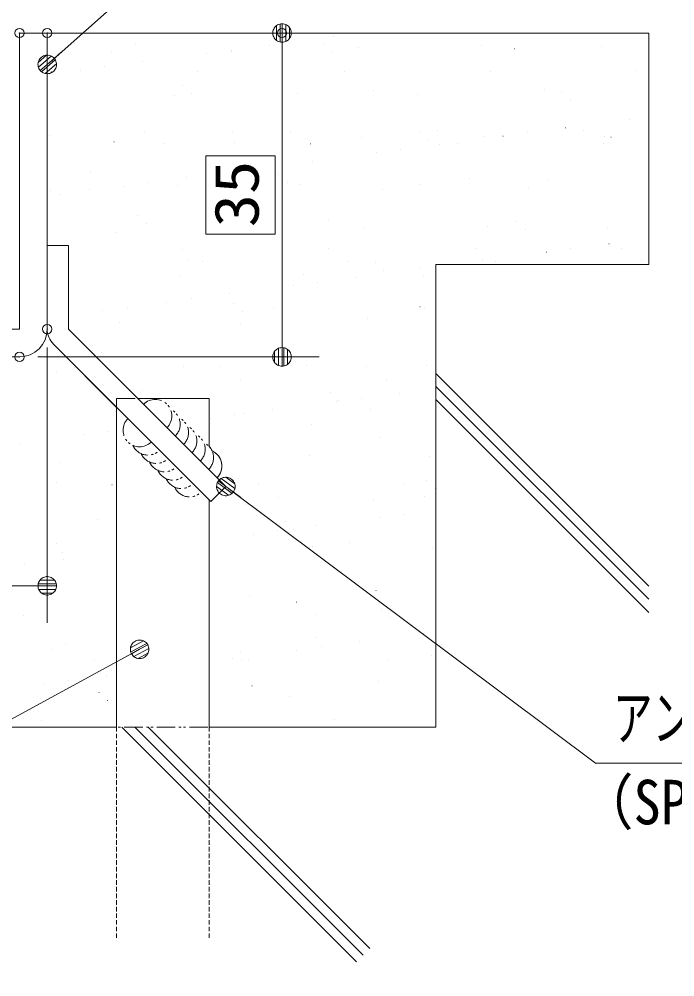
# Model space of a CAD drawing. Units: millimetres, scale not verified. Extents: x -1050 to 1050, y -742 to 742.
# Drawn here: x 726 to 903.2, y -488.5 to -229.7 of the extents above; entities that cross this region are included whole.
import ezdxf
from ezdxf.enums import TextEntityAlignment as Align

# ---------------------------------------------------------------- set-up
doc = ezdxf.new("R2010")
doc.units = ezdxf.units.MM
doc.header["$LTSCALE"] = 5
doc.header["$PDMODE"] = 32
doc.header["$PDSIZE"] = 2.5
doc.linetypes.add('DASHED1', pattern=[1.8, 1.2, -0.6])
doc.linetypes.add('DOUBLE_CHAIN1', pattern=[8.8, 5, -1, 0.6, -0.6, 0.6, -1])
for name, color, linetype, lineweight in [('0-1_寸法注釈', 2, 'Continuous', 9), ('0-2_0', 2, 'Continuous', 9), ('0-3_DEFPOINTS', 134, 'Continuous', 9), ('0-5_ハッチング', 4, 'Continuous', 9), ('0-6_想像線', 134, 'DOUBLE_CHAIN1', 9), ('0-8_枠', 7, 'Continuous', 9)]:
    doc.layers.add(name, color=color, linetype=linetype, lineweight=lineweight)
doc.styles.add('ＭＳ ゴシック', font='')
doc.styles.get('ＭＳ ゴシック').set_extended_font_data('MS Gothic')

# ---------------------------------------------------------------- blocks, each defined once
blk = doc.blocks.new('_Dot')
at = {"layer": '0-2_0'}
for p, q in [((-2.5, 0), (-5, 0)), ((2.445, 0.5), (-2.445, 0.5)), ((1.997, 1.5), (-1.997, 1.5)), ((2.289, -0.995), (-2.289, -0.995)), ((1.499, -1.995), (-1.499, -1.995))]:
    blk.add_line(p, q, dxfattribs=at)
for points in [[(2.5, 0), (2.48, 0.313), (2.421, 0.622), (2.324, 0.92), (2.191, 1.204), (2.023, 1.469), (1.822, 1.711), (1.594, 1.926), (1.34, 2.111), (1.064, 2.262), (0.773, 2.378), (0.468, 2.456), (0.157, 2.495), (-0.157, 2.495), (-0.468, 2.456), (-0.773, 2.378), (-1.064, 2.262), (-1.34, 2.111), (-1.594, 1.926), (-1.822, 1.711), (-2.023, 1.469), (-2.191, 1.204), (-2.324, 0.92), (-2.421, 0.622), (-2.48, 0.313), (-2.5, 0), (0, 0)], [(-2.5, 0), (-2.48, -0.313), (-2.421, -0.622), (-2.324, -0.92), (-2.191, -1.204), (-2.023, -1.469), (-1.822, -1.711), (-1.594, -1.926), (-1.34, -2.111), (-1.064, -2.262), (-0.773, -2.378), (-0.468, -2.456), (-0.157, -2.495), (0.157, -2.495), (0.468, -2.456), (0.773, -2.378), (1.064, -2.262), (1.34, -2.111), (1.594, -1.926), (1.822, -1.711), (2.023, -1.469), (2.191, -1.204), (2.324, -0.92), (2.421, -0.622), (2.48, -0.313), (2.5, 0), (0, 0)]]:
    blk.add_lwpolyline(points, close=True, dxfattribs=at)
blk = doc.blocks.new('施工参考図-BB-32H承認図用')
at = {"layer": '0-1_寸法注釈'}
for p, q in [((-207.78, 525), (-207.78, 912.5)), ((-525, 512.5), (-525, 140.73)), ((-537.5, 500), (-157.78, 500)), ((-550, 190.73), (-875, 190.73))]:
    blk.add_line(p, q, dxfattribs=at)
for points in [[(307.22, 1237.35), (-139.62, 1237.35), (-521.24, 898.36)], [(460.92, -48.98), (215.65, -48.98), (-279.68, 321.97)], [(-1441.47, -238.24), (-1030.34, -238.24), (-404.63, 102.63)]]:
    blk.add_lwpolyline(points, dxfattribs=at)
at = {"layer": '0-3_DEFPOINTS'}
for p in [(-562.5, 937.5), (-525, 937.5), (-207.78, 937.5), (-525, 537.5), (-562.5, 500)]:
    blk.add_point(p, dxfattribs=at)
at = {"layer": '0-5_ハッチング'}
for p, q in [((-243.54, 937.5), (-243.49, 937.5)), ((-138.8, 932.47), (-138.75, 932.47)), ((-105.74, 936.82), (-105.69, 936.82)), ((-100.56, 937.5), (-100.51, 937.5)), ((-100.56, 937.5), (-100.51, 937.5)), ((-80.09, 937.5), (-80.04, 937.5)), ((-80.09, 937.5), (-80.04, 937.5)), ((246.82, 937.5), (246.87, 937.5)), ((-405.49, 923.9), (-405.44, 923.9)), ((-225.05, 921.11), (-225, 921.11)), ((-151.4, 921.72), (-151.35, 921.72)), ((61.34, 920.6), (61.39, 920.6)), ((223.78, 919.82), (223.83, 919.82)), ((-438.82, 913.08), (-438.77, 913.08)), ((-309.72, 909.96), (-309.67, 909.96)), ((-276.67, 914.31), (-276.62, 914.31)), ((-276.38, 912.3), (-276.33, 912.3)), ((-139.69, 911), (-139.64, 911)), ((-104.87, 918.48), (-104.82, 918.48)), ((106.44, 916.11), (106.49, 916.11)), ((-395.97, 898.61), (-395.92, 898.61)), ((-519.5, 884.87), (-519.45, 884.87)), ((-480.65, 887.46), (-480.6, 887.46)), ((-447.6, 891.81), (-447.55, 891.81)), ((-321.76, 885.23), (-321.71, 885.23)), ((-124.01, 885.59), (-123.96, 885.59)), ((73.74, 885.95), (73.79, 885.95)), ((271.49, 886.31), (271.54, 886.31)), ((-342.29, 865.99), (-342.24, 865.99)), ((-330.58, 855.26), (-330.53, 855.26)), ((-186.74, 855.66), (-186.69, 855.66)), ((-84.45, 860.37), (-84.4, 860.37)), ((-24.3, 854.89), (-24.25, 854.89)), ((147.21, 861.06), (147.26, 861.06)), ((169.64, 858.19), (169.69, 858.19)), ((-524.46, 847.37), (-524.41, 847.37)), ((-352.95, 853.54), (-352.9, 853.54)), ((181.35, 847.47), (181.4, 847.47)), ((287.5, 843.29), (287.55, 843.29)), ((261.61, 820.77), (261.66, 820.77)), ((-393.65, 804.69), (-393.6, 804.69)), ((-275.34, 804.64), (-275.29, 804.64)), ((-195.9, 805.05), (-195.85, 805.05)), ((-21.25, 802.46), (-21.2, 802.46)), ((1.85, 805.41), (1.9, 805.41)), ((123.73, 802.62), (123.78, 802.62)), ((175.36, 809.41), (175.41, 809.41)), ((199.6, 805.77), (199.65, 805.77)), ((-521.47, 799.53), (-521.42, 799.53)), ((-434.82, 790.73), (-434.77, 790.73)), ((-272.38, 789.95), (-272.33, 789.95)), ((-100.87, 796.13), (-100.82, 796.13)), ((-9.54, 791.73), (-9.49, 791.73)), ((65.34, 798.25), (65.39, 798.25)), ((90.68, 798.27), (90.73, 798.27)), ((227.78, 797.47), (227.83, 797.47)), ((236.59, 796.84), (236.64, 796.84)), ((-366.87, 787.63), (-366.82, 787.63)), ((-169.12, 787.99), (-169.07, 787.99)), ((-47.2, 780.11), (-47.15, 780.11)), ((4.43, 786.91), (4.48, 786.91)), ((28.62, 788.35), (28.67, 788.35)), ((226.37, 788.71), (226.42, 788.71)), ((-166.5, 764.41), (-166.45, 764.41)), ((-80.25, 775.76), (-80.2, 775.76)), ((-310.91, 760.38), (-310.86, 760.38)), ((-310.91, 760.38), (-310.86, 760.38)), ((-310.91, 751.98), (-310.86, 751.98)), ((-466.23, 748.91), (-466.18, 748.91)), ((-337.43, 741.9), (-337.38, 741.9)), ((-310.91, 745.4), (-310.86, 745.4)), ((-212.13, 746.73), (-212.08, 746.73)), ((45.7, 741.11), (45.75, 741.11)), ((151.21, 738.71), (151.26, 738.71)), ((287.5, 749.77), (287.55, 749.77)), ((-520.46, 725.01), (-520.41, 725.01)), ((-468.22, 725.86), (-468.17, 725.86)), ((-422.1, 730.76), (-422.05, 730.76)), ((-389.05, 735.11), (-389, 735.11)), ((-348.95, 731.19), (-348.9, 731.19)), ((-200.43, 736), (-200.38, 736)), ((-182.74, 733.31), (-182.69, 733.31)), ((-72.72, 726.58), (-72.67, 726.58)), ((-20.3, 732.53), (-20.25, 732.53)), ((125.02, 726.94), (125.07, 726.94)), ((-508.36, 719.4), (-508.31, 719.4)), ((287.5, 717.87), (287.55, 717.87)), ((-403.02, 690.99), (-402.97, 690.99)), ((-391.32, 680.27), (-391.27, 680.27)), ((-145.19, 685.38), (-145.14, 685.38)), ((-96.87, 673.77), (-96.82, 673.77)), ((69.34, 675.89), (69.39, 675.89)), ((108.91, 683.2), (108.96, 683.2)), ((231.78, 675.12), (231.83, 675.12)), ((-430.82, 668.37), (-430.77, 668.37)), ((-270.45, 666.01), (-270.4, 666.01)), ((-270.45, 666.01), (-270.4, 666.01)), ((120.61, 672.47), (120.66, 672.47)), ((233.9, 652.71), (233.95, 652.71)), ((287.5, 659.77), (287.55, 659.77)), ((-342.36, 645.68), (-342.31, 645.68)), ((-144.62, 646.04), (-144.57, 646.04)), ((53.13, 646.4), (53.18, 646.4)), ((149.22, 641.56), (149.27, 641.56)), ((182.28, 645.91), (182.33, 645.91)), ((250.88, 646.76), (250.93, 646.76)), ((-336.08, 629.65), (-336.03, 629.65)), ((-315.59, 628.62), (-315.54, 628.62)), ((-117.84, 628.98), (-117.79, 628.98)), ((-81.98, 627.46), (-81.93, 627.46)), ((0, 622.68), (0.05, 622.68)), ((62.97, 630.21), (63.02, 630.21)), ((79.91, 629.34), (79.96, 629.34)), ((86.72, 625), (86.77, 625)), ((172.42, 625), (172.47, 625)), ((277.66, 629.7), (277.71, 629.7)), ((285.04, 625), (285.09, 625)), ((-344.95, 608.84), (-344.9, 608.84)), ((-178.74, 610.96), (-178.69, 610.96)), ((-70.28, 616.74), (-70.23, 616.74)), ((-21.7, 619.06), (-21.65, 619.06)), ((-16.3, 610.18), (-16.25, 610.18)), ((-192.63, 596.56), (-192.58, 596.56)), ((-159.58, 600.91), (-159.53, 600.91)), ((-107.95, 607.7), (-107.9, 607.7)), ((-278.88, 585.2), (-278.83, 585.2)), ((-363.56, 574.05), (-363.51, 574.05)), ((-330.51, 578.41), (-330.46, 578.41)), ((-272.87, 571.73), (-272.82, 571.73)), ((-449.81, 562.7), (-449.76, 562.7)), ((-416.94, 566.85), (-416.89, 566.85)), ((-261.17, 561.01), (-261.12, 561.01)), ((-219.19, 567.21), (-219.14, 567.21)), ((-21.44, 567.57), (-21.39, 567.57)), ((-15.03, 566.12), (-14.98, 566.12)), ((-426.82, 546.02), (-426.77, 546.02)), ((-264.38, 545.24), (-264.33, 545.24)), ((-92.87, 551.42), (-92.82, 551.42)), ((-463.76, 516), (-463.71, 516)), ((-452.06, 505.28), (-452.01, 505.28)), ((-205.92, 510.39), (-205.87, 510.39)), ((-493.93, 494.52), (-493.88, 494.52)), ((0, 497.26), (0.05, 497.26)), ((-512.46, 480.31), (-512.41, 480.31)), ((-488.83, 486.31), (-488.78, 486.31)), ((-480.27, 480.86), (-480.22, 480.86)), ((-480.27, 480.86), (-480.22, 480.86)), ((-340.95, 486.48), (-340.9, 486.48)), ((-291.08, 486.67), (-291.03, 486.67)), ((-174.74, 488.6), (-174.69, 488.6)), ((-93.33, 487.03), (-93.28, 487.03)), ((-12.3, 487.83), (-12.25, 487.83)), ((-264.3, 469.61), (-264.25, 469.61)), ((-66.55, 469.97), (-66.5, 469.97)), ((0, 477.68), (287.5, 190.18)), ((-396.81, 454.65), (-396.76, 454.65)), ((0, 460), (287.5, 172.5)), ((0, 457.51), (0.05, 457.51)), ((-142.72, 452.47), (-142.67, 452.47)), ((-131.02, 441.75), (-130.97, 441.75)), ((-101.03, 444.21), (-100.98, 444.21)), ((-49.41, 451), (-49.36, 451)), ((0, 442.32), (287.5, 154.82)), ((-220.33, 428.5), (-220.28, 428.5)), ((-134.08, 439.85), (-134.03, 439.85)), ((-88.87, 429.07), (-88.82, 429.07)), ((0, 427.57), (0.05, 427.57)), ((-431.25, 417.2), (-431.2, 417.2)), ((-305.01, 417.35), (-304.96, 417.35)), ((-271.96, 421.7), (-271.91, 421.7)), ((-260.38, 422.89), (-260.33, 422.89)), ((-167.9, 408.2), (-167.85, 408.2)), ((-475.94, 394.85), (-475.89, 394.85)), ((-442.89, 399.2), (-442.84, 399.2)), ((-431.25, 400.73), (-431.2, 400.73)), ((-431.25, 400.73), (-431.2, 400.73)), ((-75.77, 391.12), (-75.72, 391.12)), ((-562.19, 383.49), (-562.14, 383.49)), ((-170.74, 366.25), (-170.69, 366.25)), ((-8.3, 365.47), (-8.25, 365.47)), ((0, 371.84), (0.05, 371.84)), ((-508.46, 357.95), (-508.41, 357.95)), ((-524.5, 341.01), (-524.45, 341.01)), ((-512.79, 330.28), (-512.74, 330.28)), ((-437.54, 327.3), (-437.49, 327.3)), ((-266.66, 335.39), (-266.61, 335.39)), ((-239.8, 327.66), (-239.75, 327.66)), ((-42.05, 328.02), (-42, 328.02)), ((-12.57, 333.21), (-12.52, 333.21)), ((-431.25, 323.29), (-431.2, 323.29)), ((-431.25, 323.29), (-431.2, 323.29)), ((-213.02, 310.6), (-212.97, 310.6)), ((-15.27, 310.96), (-15.22, 310.96)), ((-0.86, 322.48), (-0.81, 322.48)), ((0, 321.69), (0.05, 321.69)), ((-256.38, 300.54), (-256.33, 300.54)), ((-84.87, 306.71), (-84.82, 306.71)), ((0, 301.23), (0.05, 301.23)), ((-431.25, 291.78), (-431.2, 291.78)), ((-42.48, 287.5), (-42.43, 287.5)), ((0, 293.09), (0.05, 293.09)), ((0, 293.09), (0.05, 293.09)), ((-457.55, 279.66), (-457.5, 279.66)), ((-203.46, 277.48), (-203.41, 277.48)), ((-161.79, 271.8), (-161.74, 271.8)), ((-75.54, 283.15), (-75.49, 283.15)), ((-246.46, 260.65), (-246.41, 260.65)), ((-213.41, 265), (-213.36, 265)), ((-191.75, 266.75), (-191.7, 266.75)), ((-512.11, 248.47), (-512.06, 248.47)), ((-116.62, 249.19), (-116.57, 249.19)), ((0, 246.42), (0.05, 246.42)), ((-504.46, 235.6), (-504.41, 235.6)), ((-431.25, 236.32), (-431.2, 236.32)), ((-166.74, 243.9), (-166.69, 243.9)), ((-4.3, 243.12), (-4.25, 243.12)), ((-555.27, 219.99), (-555.22, 219.99)), ((-503.64, 226.79), (-503.59, 226.79)), ((-136.51, 216.13), (-136.46, 216.13)), ((-80.87, 184.36), (-80.82, 184.36)), ((-252.38, 178.18), (-252.33, 178.18)), ((-188.51, 168.65), (-188.46, 168.65)), ((-431.25, 166.35), (-431.2, 166.35)), ((-73.31, 158.21), (-73.26, 158.21)), ((-557.23, 150.87), (-557.18, 150.87)), ((-161.73, 151.59), (-161.68, 151.59)), ((-61.6, 147.49), (-61.55, 147.49)), ((-162.74, 121.54), (-162.69, 121.54)), ((-16.99, 126.45), (-16.94, 126.45)), ((-0.3, 120.77), (-0.25, 120.77)), ((0, 120.99), (0.05, 120.99)), ((-518.29, 104.66), (-518.24, 104.66)), ((-500.46, 113.25), (-500.41, 113.25)), ((-187.92, 103.94), (-187.87, 103.94)), ((-154.87, 108.3), (-154.82, 108.3)), ((-103.24, 115.09), (-103.19, 115.09)), ((-274.17, 92.59), (-274.12, 92.59)), ((-264.2, 102.48), (-264.15, 102.48)), ((-252.49, 91.76), (-252.44, 91.76)), ((-6.36, 96.87), (-6.31, 96.87)), ((-460.83, 89.46), (-460.78, 89.46)), ((-263.08, 89.82), (-263.03, 89.82)), ((-65.33, 90.18), (-65.28, 90.18)), ((-445.1, 70.09), (-445.05, 70.09)), ((-431.25, 71.91), (-431.2, 71.91)), ((-529.77, 58.94), (-529.72, 58.94)), ((-496.72, 63.29), (-496.67, 63.29)), ((-248.38, 55.83), (-248.33, 55.83)), ((-76.87, 62.01), (-76.82, 62.01)), ((-455.08, 46.75), (-455.03, 46.75)), ((-431.25, 40.93), (-431.2, 40.93)), ((-197.25, 41.14), (-197.2, 41.14)), ((-443.38, 36.02), (-443.33, 36.02)), ((-431.25, 24.91), (-431.2, 24.91)), ((-532.72, 8.92), (-532.67, 8.92)), ((-518.72, 0), (-518.67, 0)), ((-518.72, 0), (-518.67, 0)), ((-424.11, 0), (-107.05, -317.05)), ((-406.43, 0), (-98.21, -308.21)), ((-388.75, 0), (-89.38, -299.37)), ((-137.23, 9.64), (-137.18, 9.64)), ((-122.09, 0), (-122.04, 0)), ((-122.09, 0), (-122.04, 0))]:
    blk.add_line(p, q, dxfattribs=at)
for points in [[(-525, 937.5), (-525, 650.59), (-496.25, 650.59), (-496.25, 537.5), (-402.5, 443.75), (-306.25, 443.75), (-306.25, 378.98)], [(-295.58, 336.83), (-283.7, 324.95), (-304.03, 304.62), (-306.25, 306.84), (-306.25, 0), (0, 0), (0, 625), (287.5, 625), (287.5, 937.5), (-525, 937.5)], [(-431.25, 0), (-431.25, 431.84), (-516.58, 517.17)], [(-562.5, 500), (-900, 500), (-900, -337.5), (-587.5, -337.5), (-587.5, 0), (-431.25, 0)]]:
    blk.add_lwpolyline(points, dxfattribs=at)
blk.add_lwpolyline([(-310.91, 666.01), (-310.91, 771.49), (-217.16, 771.49), (-217.16, 666.01)], close=True, dxfattribs=at)
for centre, radius, start, end in [((-562.5, 537.5), 37.5, 270, 0), ((-496.25, 537.5), 28.75, 180, 225), ((-322.61, 363.86), 22.28, 24.02542, 42.73698), ((-311.33, 352.58), 22.28, 315, 65.97458)]:
    blk.add_arc(centre, radius, start, end, dxfattribs=at)
at = {"layer": '0-6_想像線'}
for p, q in [((287.5, 937.5), (-525, 937.5)), ((0, 625), (0, 0)), ((287.5, 625), (0, 625)), ((-431.25, 443.75), (-431.25, 0)), ((-431.25, 443.75), (-306.25, 443.75)), ((-306.25, 443.75), (-306.25, 378.98)), ((-306.25, 306.84), (-306.25, 0)), ((0, 0), (-587.5, 0))]:
    blk.add_line(p, q, dxfattribs=at)
at = {"layer": '0-6_想像線', "linetype": 'DASHED1'}
for p, q in [((-431.25, 0), (-431.25, -287.5)), ((-306.25, 0), (-306.25, -287.5))]:
    blk.add_line(p, q, dxfattribs=at)
at = {"layer": '0-6_想像線'}
for centre, start, end in [((-378.99, 420.24), 315, 135), ((-367.72, 408.97), 315, 65.97458), ((-400.29, 400.88), 135, 315), ((-356.44, 397.69), 315, 65.97458), ((-345.16, 386.41), 315, 65.97458), ((-333.89, 375.14), 315, 65.97458), ((-389.01, 389.6), 204.02542, 315), ((-322.61, 363.86), 315, 65.97458), ((-377.73, 378.33), 204.02542, 315), ((-311.33, 352.58), 315, 65.97458), ((-366.46, 367.05), 204.02542, 315), ((-355.18, 355.77), 204.02542, 315), ((-343.91, 344.5), 204.02542, 315), ((-332.63, 333.22), 204.02542, 315)]:
    blk.add_arc(centre, 22.28, start, end, dxfattribs=at)
at = {"layer": '0-8_枠'}
for p, q in [((-562.5, 937.5), (-562.5, 537.5)), ((-525, 937.5), (-562.5, 937.5)), ((-525, 537.5), (-525, 937.5)), ((-525, 650.59), (-525, 537.5)), ((-496.25, 650.59), (-525, 650.59)), ((-496.25, 650.59), (-496.25, 537.5)), ((-900, 537.5), (-562.5, 537.5)), ((-283.7, 324.95), (-496.25, 537.5)), ((-304.03, 304.62), (-516.58, 517.17)), ((-900, 500), (-562.5, 500)), ((-304.03, 304.62), (-283.7, 324.95))]:
    blk.add_line(p, q, dxfattribs=at)
for centre, radius, start, end in [((-562.5, 537.5), 37.5, 270, 0), ((-496.25, 537.5), 28.75, 180, 225)]:
    blk.add_arc(centre, radius, start, end, dxfattribs=at)
at = {"layer": '0-1_寸法注釈', "xscale": 5, "yscale": 5}
for p, rotation in [((-207.78, 937.5), 90), ((-525, 895.07), 221.24479), ((-207.78, 500), 270), ((-283.7, 324.95), 143.44632), ((-400.23, 105.01), 28.38875)]:
    blk.add_blockref('_Dot', p, dxfattribs=dict(at, rotation=rotation))
blk.add_blockref('_Dot', (-525, 190.73), dxfattribs=at)
at = {"layer": '0-1_寸法注釈', "color": 7, "style": 'ＭＳ ゴシック', "width": 1.1}
blk.add_text('35', height=60.12, rotation=90, dxfattribs=at).set_placement((-221.22, 675.08), align=Align.BOTTOM_LEFT)
at = {"layer": '0-1_寸法注釈', "color": 7, "style": 'ＭＳ ゴシック'}
for s, height, width, p in [('アンカー', 60.12, 0.65, (239.54, -35.55)), ('（SPHC）', 60.13, 0.9, (193.17, -149.49))]:
    blk.add_text(s, height=height, dxfattribs=dict(at, width=width)).set_placement(p, align=Align.BOTTOM_LEFT)

msp = doc.modelspace()

# ---------------------------------------------------------------- block references
at = {"layer": '0-1_寸法注釈', "xscale": 0.2, "yscale": 0.2}
msp.add_blockref('施工参考図-BB-32H承認図用', (838.634, -420.971), dxfattribs=at)

doc.saveas('drawing.dxf')
